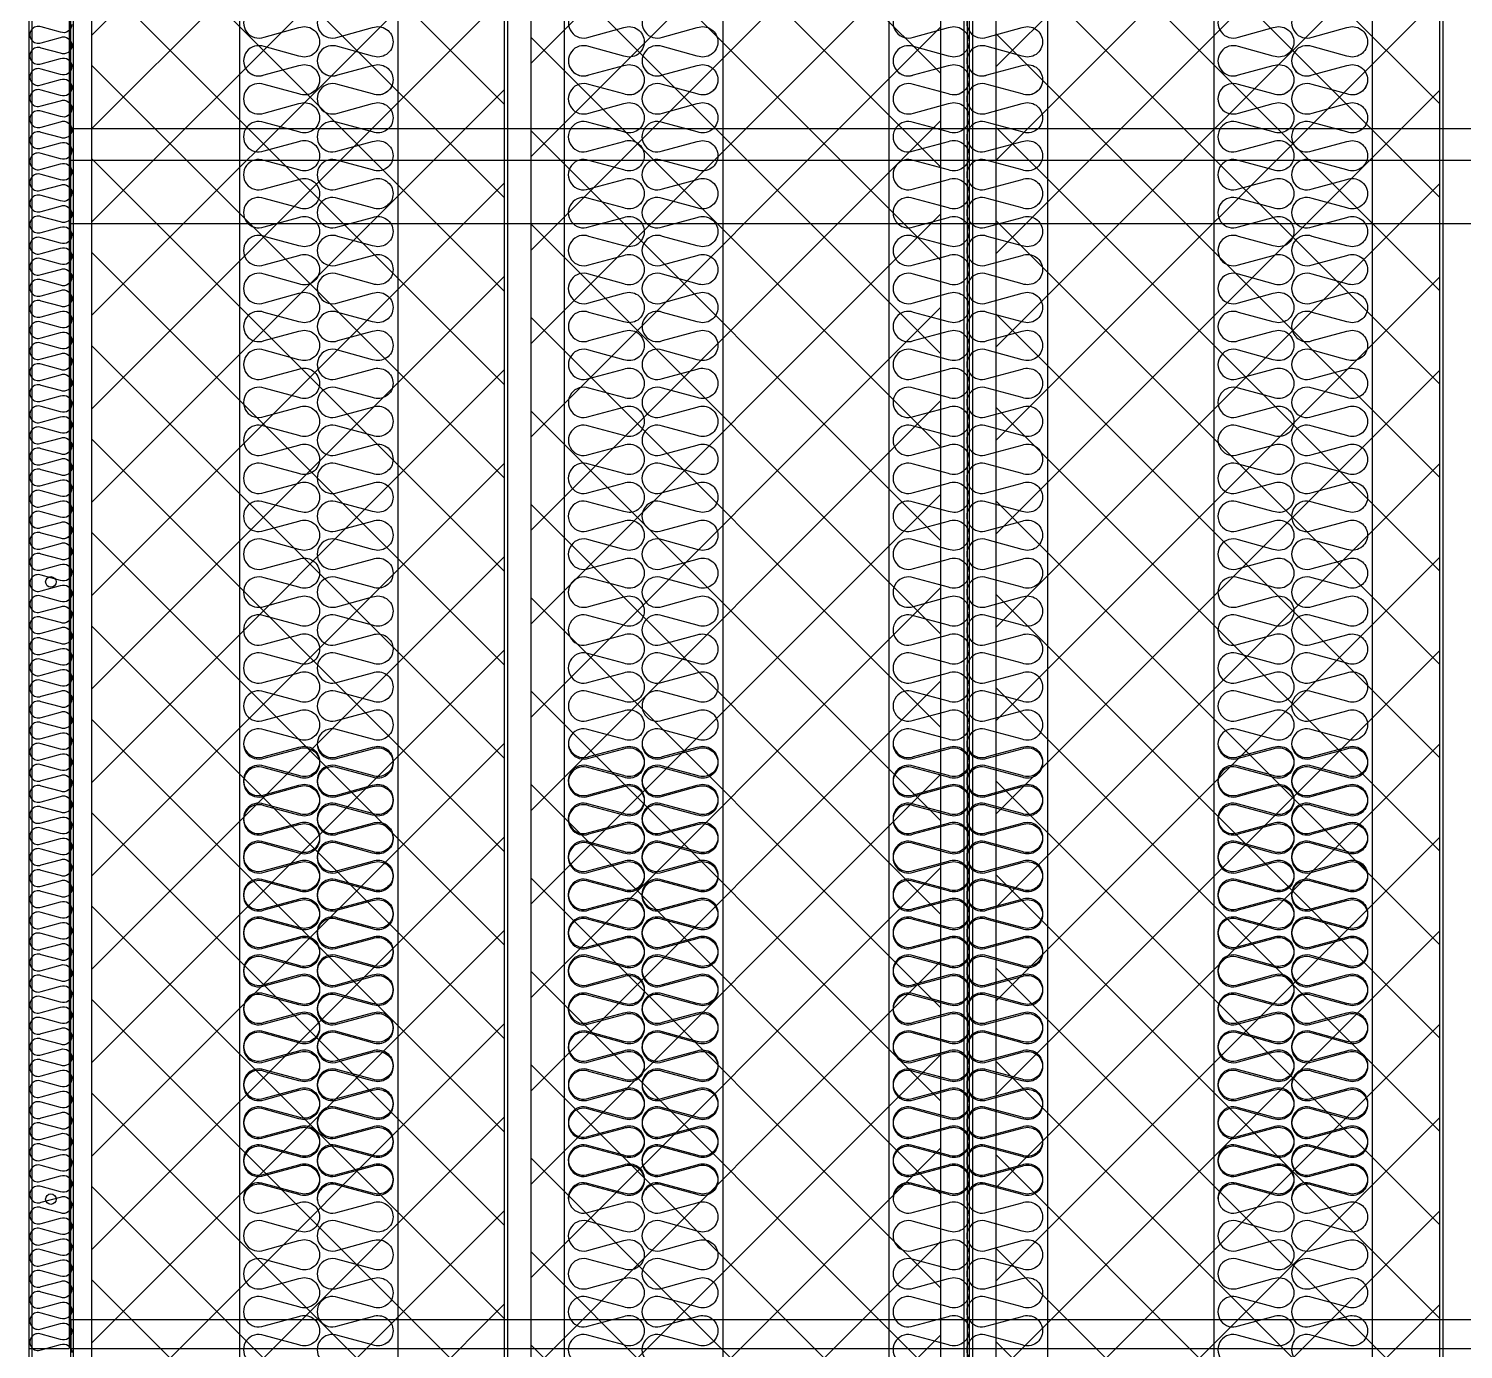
# Model space of a CAD drawing. Header units: millimetres. Extents: x 2193 to 31600, y 1908 to 22703.
# Drawn here: x 20915 to 22273, y 8611 to 9861 of the extents above; entities that cross this region are included whole.
import ezdxf

# ---------------------------------------------------------------- set-up
doc = ezdxf.new("R2010")
doc.units = ezdxf.units.MM
doc.layers.add('SMS', color=220, linetype='Continuous')

# ---------------------------------------------------------------- blocks, each defined once
blk = doc.blocks.new('SP 200RT')
at = {"color": 7}
for p, q in [((-109298.6, -79919.9), (-109298.6, -82797.9)), ((-109148.6, -79919.9), (-109148.6, -82797.9))]:
    blk.add_line(p, q, dxfattribs=at)
at = {"layer": 'SMS', "color": 5}
for points in [[(-109275.2, -81108.5, 1.449198), (-109275.2, -81135.3), (-109242.3, -81126.4, -0.524856), (-109222.8, -81139.9, -0.524856), (-109242.3, -81153.3), (-109275.2, -81144.4, 1.449198), (-109275.2, -81171.2), (-109242.3, -81162.3, -0.524856), (-109222.8, -81175.8, -0.417249), (-109237.3, -81190.1)], [(-109205.5, -81108.5, 1.449198), (-109205.5, -81135.3), (-109172.6, -81126.4, -0.524856), (-109153.2, -81139.9, -0.524856), (-109172.6, -81153.3), (-109205.5, -81144.4, 1.449198), (-109205.5, -81171.2), (-109172.6, -81162.3, -0.524856), (-109153.2, -81175.8, -0.417249), (-109167.7, -81190.1)], [(-109294.2, -81161.4, 0.446849), (-109275.2, -81171.2), (-109242.3, -81162.3, -0.524856), (-109222.8, -81175.8, -0.524856), (-109242.3, -81189.2), (-109275.2, -81180.3, 1.449198), (-109275.2, -81207.2), (-109242.3, -81198.3, -0.524856), (-109222.8, -81211.7, -0.524856), (-109242.3, -81225.1), (-109275.2, -81216.2, 1.449198), (-109275.2, -81243.1), (-109242.3, -81234.2, -0.524856), (-109222.8, -81247.6, -0.524856), (-109242.3, -81261), (-109275.2, -81252.1, 1.449198), (-109275.2, -81279), (-109242.3, -81270.1, -0.524856), (-109222.8, -81283.5, -0.524856), (-109242.3, -81296.9), (-109275.2, -81288, 1.449198), (-109275.2, -81314.9), (-109242.3, -81306, -0.524856), (-109222.8, -81319.4, -0.524856), (-109242.3, -81332.8), (-109275.2, -81323.9, 1.449198), (-109275.2, -81350.8), (-109242.3, -81341.9, -0.524856), (-109222.8, -81355.3, -0.524856), (-109242.3, -81368.8), (-109275.2, -81359.8, 1.449198), (-109275.2, -81386.7), (-109242.3, -81377.8, -0.524856), (-109222.8, -81391.2, -0.524856), (-109242.3, -81404.7), (-109275.2, -81395.8, 1.449198), (-109275.2, -81422.6), (-109242.3, -81413.7, -0.524856), (-109222.8, -81427.1, -0.524856), (-109242.3, -81440.6), (-109275.2, -81431.7, 1.449198), (-109275.2, -81458.5), (-109242.3, -81449.6, -0.524856), (-109222.8, -81463.1, -0.524856), (-109242.3, -81476.5), (-109275.2, -81467.6, 1.449198), (-109275.2, -81494.4), (-109242.3, -81485.5, -0.524856), (-109222.8, -81499, -0.524856), (-109242.3, -81512.4), (-109275.2, -81503.5, 1.449198), (-109275.2, -81530.3), (-109242.3, -81521.4, -0.524856), (-109222.8, -81534.9, -0.524856), (-109242.3, -81548.3), (-109275.2, -81539.4, 1.449198), (-109275.2, -81566.3), (-109242.3, -81557.4, -0.524856), (-109222.8, -81570.8, -0.524856), (-109242.3, -81584.2), (-109275.2, -81575.3, 1.449198), (-109275.2, -81602.2), (-109242.3, -81593.3, -0.524856), (-109222.8, -81606.7, -0.524856), (-109242.3, -81620.1), (-109275.2, -81611.2, 1.449198), (-109275.2, -81638.1), (-109242.3, -81629.2, -0.524856), (-109222.8, -81642.6, -0.524856), (-109242.3, -81656), (-109275.2, -81647.1, 1.449198), (-109275.2, -81674), (-109242.3, -81665.1, -0.524856), (-109222.8, -81678.5, -0.524856), (-109242.3, -81691.9), (-109275.2, -81683, 1.449198), (-109275.2, -81709.9), (-109242.3, -81701, -0.524856), (-109222.8, -81714.4, -0.524856), (-109242.3, -81727.9), (-109275.2, -81718.9, 1.449198), (-109275.2, -81745.8), (-109242.3, -81736.9, -0.524856), (-109222.8, -81750.3, -0.524856), (-109242.3, -81763.8), (-109275.2, -81754.9, 1.449198), (-109275.2, -81781.7), (-109242.3, -81772.8, -0.524856), (-109222.8, -81786.2, -0.524856), (-109242.3, -81799.7), (-109275.2, -81790.8, 1.449198), (-109275.2, -81817.6), (-109242.3, -81808.7, -0.524856), (-109222.8, -81822.2, -0.524856), (-109242.3, -81835.6), (-109275.2, -81826.7, 1.449198), (-109275.2, -81853.5), (-109242.3, -81844.6, -0.524856), (-109222.8, -81858.1, -0.524856), (-109242.3, -81871.5), (-109275.2, -81862.6, 1.449198), (-109275.2, -81889.4), (-109242.3, -81880.5, -0.524856), (-109222.8, -81894, -0.524856), (-109242.3, -81907.4), (-109275.2, -81898.5, 1.449198), (-109275.2, -81925.4), (-109242.3, -81916.5, -0.524856), (-109222.8, -81929.9, -0.524856), (-109242.3, -81943.3), (-109275.2, -81934.4, 1.449198), (-109275.2, -81961.3), (-109242.3, -81952.4, -0.524856), (-109222.8, -81965.8, -0.524856), (-109242.3, -81979.2), (-109275.2, -81970.3, 1.449198), (-109275.2, -81997.2), (-109242.3, -81988.3, -0.524856), (-109222.8, -82001.7, -0.524856), (-109242.3, -82015.1), (-109275.2, -82006.2, 1.449198), (-109275.2, -82033.1), (-109242.3, -82024.2, -0.524856), (-109222.8, -82037.6, -0.524856), (-109242.3, -82051), (-109275.2, -82042.1, 1.449198), (-109275.2, -82069), (-109242.3, -82060.1, -0.524856), (-109222.8, -82073.5, -0.524856), (-109242.3, -82087), (-109275.2, -82078, 1.449198), (-109275.2, -82104.9), (-109242.3, -82096, -0.524856), (-109222.8, -82109.4, -0.524856), (-109242.3, -82122.9), (-109275.2, -82114, 1.449198), (-109275.2, -82140.8), (-109242.3, -82131.9, -0.524856), (-109222.8, -82145.3, -0.524856), (-109242.3, -82158.8), (-109275.2, -82149.9, 1.449198), (-109275.2, -82176.7), (-109242.3, -82167.8, -0.524856), (-109222.8, -82181.3, -0.524856), (-109242.3, -82194.7), (-109275.2, -82185.8, 0.440524), (-109294.1, -82195.3, 0.440524)], [(-109224.5, -81161.4, 0.446849), (-109205.5, -81171.2), (-109172.6, -81162.3, -0.524856), (-109153.2, -81175.8, -0.524856), (-109172.6, -81189.2), (-109205.5, -81180.3, 1.449198), (-109205.5, -81207.2), (-109172.6, -81198.3, -0.524856), (-109153.2, -81211.7, -0.524856), (-109172.6, -81225.1), (-109205.5, -81216.2, 1.449198), (-109205.5, -81243.1), (-109172.6, -81234.2, -0.524856), (-109153.2, -81247.6, -0.524856), (-109172.6, -81261), (-109205.5, -81252.1, 1.449198), (-109205.5, -81279), (-109172.6, -81270.1, -0.524856), (-109153.2, -81283.5, -0.524856), (-109172.6, -81296.9), (-109205.5, -81288, 1.449198), (-109205.5, -81314.9), (-109172.6, -81306, -0.524856), (-109153.2, -81319.4, -0.524856), (-109172.6, -81332.8), (-109205.5, -81323.9, 1.449198), (-109205.5, -81350.8), (-109172.6, -81341.9, -0.524856), (-109153.2, -81355.3, -0.524856), (-109172.6, -81368.8), (-109205.5, -81359.8, 1.449198), (-109205.5, -81386.7), (-109172.6, -81377.8, -0.524856), (-109153.2, -81391.2, -0.524856), (-109172.6, -81404.7), (-109205.5, -81395.8, 1.449198), (-109205.5, -81422.6), (-109172.6, -81413.7, -0.524856), (-109153.2, -81427.1, -0.524856), (-109172.6, -81440.6), (-109205.5, -81431.7, 1.449198), (-109205.5, -81458.5), (-109172.6, -81449.6, -0.524856), (-109153.2, -81463.1, -0.524856), (-109172.6, -81476.5), (-109205.5, -81467.6, 1.449198), (-109205.5, -81494.4), (-109172.6, -81485.5, -0.524856), (-109153.2, -81499, -0.524856), (-109172.6, -81512.4), (-109205.5, -81503.5, 1.449198), (-109205.5, -81530.3), (-109172.6, -81521.4, -0.524856), (-109153.2, -81534.9, -0.524856), (-109172.6, -81548.3), (-109205.5, -81539.4, 1.449198), (-109205.5, -81566.3), (-109172.6, -81557.4, -0.524856), (-109153.2, -81570.8, -0.524856), (-109172.6, -81584.2), (-109205.5, -81575.3, 1.449198), (-109205.5, -81602.2), (-109172.6, -81593.3, -0.524856), (-109153.2, -81606.7, -0.524856), (-109172.6, -81620.1), (-109205.5, -81611.2, 1.449198), (-109205.5, -81638.1), (-109172.6, -81629.2, -0.524856), (-109153.2, -81642.6, -0.524856), (-109172.6, -81656), (-109205.5, -81647.1, 1.449198), (-109205.5, -81674), (-109172.6, -81665.1, -0.524856), (-109153.2, -81678.5, -0.524856), (-109172.6, -81691.9), (-109205.5, -81683, 1.449198), (-109205.5, -81709.9), (-109172.6, -81701, -0.524856), (-109153.2, -81714.4, -0.524856), (-109172.6, -81727.9), (-109205.5, -81718.9, 1.449198), (-109205.5, -81745.8), (-109172.6, -81736.9, -0.524856), (-109153.2, -81750.3, -0.524856), (-109172.6, -81763.8), (-109205.5, -81754.9, 1.449198), (-109205.5, -81781.7), (-109172.6, -81772.8, -0.524856), (-109153.2, -81786.2, -0.524856), (-109172.6, -81799.7), (-109205.5, -81790.8, 1.449198), (-109205.5, -81817.6), (-109172.6, -81808.7, -0.524856), (-109153.2, -81822.2, -0.524856), (-109172.6, -81835.6), (-109205.5, -81826.7, 1.449198), (-109205.5, -81853.5), (-109172.6, -81844.6, -0.524856), (-109153.2, -81858.1, -0.524856), (-109172.6, -81871.5), (-109205.5, -81862.6, 1.449198), (-109205.5, -81889.4), (-109172.6, -81880.5, -0.524856), (-109153.2, -81894, -0.524856), (-109172.6, -81907.4), (-109205.5, -81898.5, 1.449198), (-109205.5, -81925.4), (-109172.6, -81916.5, -0.524856), (-109153.2, -81929.9, -0.524856), (-109172.6, -81943.3), (-109205.5, -81934.4, 1.449198), (-109205.5, -81961.3), (-109172.6, -81952.4, -0.524856), (-109153.2, -81965.8, -0.524856), (-109172.6, -81979.2), (-109205.5, -81970.3, 1.449198), (-109205.5, -81997.2), (-109172.6, -81988.3, -0.524856), (-109153.2, -82001.7, -0.524856), (-109172.6, -82015.1), (-109205.5, -82006.2, 1.449198), (-109205.5, -82033.1), (-109172.6, -82024.2, -0.524856), (-109153.2, -82037.6, -0.524856), (-109172.6, -82051), (-109205.5, -82042.1, 1.449198), (-109205.5, -82069), (-109172.6, -82060.1, -0.524856), (-109153.2, -82073.5, -0.524856), (-109172.6, -82087), (-109205.5, -82078, 1.449198), (-109205.5, -82104.9), (-109172.6, -82096, -0.524856), (-109153.2, -82109.4, -0.524856), (-109172.6, -82122.9), (-109205.5, -82114, 1.449198), (-109205.5, -82140.8), (-109172.6, -82131.9, -0.524856), (-109153.2, -82145.3, -0.524856), (-109172.6, -82158.8), (-109205.5, -82149.9, 1.449198), (-109205.5, -82176.7), (-109172.6, -82167.8, -0.524856), (-109153.2, -82181.3, -0.524856), (-109172.6, -82194.7), (-109205.5, -82185.8, 0.440524), (-109224.5, -82195.3, 0.440524)], [(-109294.2, -81806.4, 0.446849), (-109275.2, -81816.2), (-109242.3, -81807.3, -0.524856), (-109222.8, -81820.8, -0.524856), (-109242.3, -81834.2), (-109275.2, -81825.3, 1.449198), (-109275.2, -81852.2), (-109242.3, -81843.3, -0.524856), (-109222.8, -81856.7, -0.524856), (-109242.3, -81870.1), (-109275.2, -81861.2, 1.449198), (-109275.2, -81888.1), (-109242.3, -81879.2, -0.524856), (-109222.8, -81892.6, -0.524856), (-109242.3, -81906), (-109275.2, -81897.1, 1.449198), (-109275.2, -81924), (-109242.3, -81915.1, -0.524856), (-109222.8, -81928.5, -0.524856), (-109242.3, -81941.9), (-109275.2, -81933, 1.449198), (-109275.2, -81959.9), (-109242.3, -81951, -0.524856), (-109222.8, -81964.4, -0.524856), (-109242.3, -81977.8), (-109275.2, -81968.9, 1.449198), (-109275.2, -81995.8), (-109242.3, -81986.9, -0.524856), (-109222.8, -82000.3, -0.524856), (-109242.3, -82013.8), (-109275.2, -82004.8, 1.449198), (-109275.2, -82031.7), (-109242.3, -82022.8, -0.524856), (-109222.8, -82036.2, -0.524856), (-109242.3, -82049.7), (-109275.2, -82040.8, 1.449198), (-109275.2, -82067.6), (-109242.3, -82058.7, -0.524856), (-109222.8, -82072.1, -0.524856), (-109242.3, -82085.6), (-109275.2, -82076.7, 1.449198), (-109275.2, -82103.5), (-109242.3, -82094.6, -0.524856), (-109222.8, -82108.1, -0.524856), (-109242.3, -82121.5), (-109275.2, -82112.6, 1.449198), (-109275.2, -82139.4), (-109242.3, -82130.5, -0.524856), (-109222.8, -82144, -0.524856), (-109242.3, -82157.4), (-109275.2, -82148.5, 1.449198), (-109275.2, -82175.3), (-109242.3, -82166.4, -0.524856), (-109222.8, -82179.9, -0.524856), (-109242.3, -82193.3), (-109275.2, -82184.4, 1.449198), (-109275.2, -82211.3), (-109242.3, -82202.4, -0.524856), (-109222.8, -82215.8, -0.524856), (-109242.3, -82229.2), (-109275.2, -82220.3, 1.449198), (-109275.2, -82247.2), (-109242.3, -82238.3, -0.524856), (-109222.8, -82251.7, -0.524856), (-109242.3, -82265.1), (-109275.2, -82256.2, 1.449198), (-109275.2, -82283.1), (-109242.3, -82274.2, -0.524856), (-109222.8, -82287.6, -0.524856), (-109242.3, -82301), (-109275.2, -82292.1, 1.449198), (-109275.2, -82319), (-109242.3, -82310.1, -0.524856), (-109222.8, -82323.5, -0.524856), (-109242.3, -82336.9), (-109275.2, -82328, 1.449198), (-109275.2, -82354.9), (-109242.3, -82346, -0.524856), (-109222.8, -82359.4, -0.524856), (-109242.3, -82372.9), (-109275.2, -82363.9, 1.449198), (-109275.2, -82390.8)], [(-109224.5, -81806.4, 0.446849), (-109205.5, -81816.2), (-109172.6, -81807.3, -0.524856), (-109153.2, -81820.8, -0.524856), (-109172.6, -81834.2), (-109205.5, -81825.3, 1.449198), (-109205.5, -81852.2), (-109172.6, -81843.3, -0.524856), (-109153.2, -81856.7, -0.524856), (-109172.6, -81870.1), (-109205.5, -81861.2, 1.449198), (-109205.5, -81888.1), (-109172.6, -81879.2, -0.524856), (-109153.2, -81892.6, -0.524856), (-109172.6, -81906), (-109205.5, -81897.1, 1.449198), (-109205.5, -81924), (-109172.6, -81915.1, -0.524856), (-109153.2, -81928.5, -0.524856), (-109172.6, -81941.9), (-109205.5, -81933, 1.449198), (-109205.5, -81959.9), (-109172.6, -81951, -0.524856), (-109153.2, -81964.4, -0.524856), (-109172.6, -81977.8), (-109205.5, -81968.9, 1.449198), (-109205.5, -81995.8), (-109172.6, -81986.9, -0.524856), (-109153.2, -82000.3, -0.524856), (-109172.6, -82013.8), (-109205.5, -82004.8, 1.449198), (-109205.5, -82031.7), (-109172.6, -82022.8, -0.524856), (-109153.2, -82036.2, -0.524856), (-109172.6, -82049.7), (-109205.5, -82040.8, 1.449198), (-109205.5, -82067.6), (-109172.6, -82058.7, -0.524856), (-109153.2, -82072.1, -0.524856), (-109172.6, -82085.6), (-109205.5, -82076.7, 1.449198), (-109205.5, -82103.5), (-109172.6, -82094.6, -0.524856), (-109153.2, -82108.1, -0.524856), (-109172.6, -82121.5), (-109205.5, -82112.6, 1.449198), (-109205.5, -82139.4), (-109172.6, -82130.5, -0.524856), (-109153.2, -82144, -0.524856), (-109172.6, -82157.4), (-109205.5, -82148.5, 1.449198), (-109205.5, -82175.3), (-109172.6, -82166.4, -0.524856), (-109153.2, -82179.9, -0.524856), (-109172.6, -82193.3), (-109205.5, -82184.4, 1.449198), (-109205.5, -82211.3), (-109172.6, -82202.4, -0.524856), (-109153.2, -82215.8, -0.524856), (-109172.6, -82229.2), (-109205.5, -82220.3, 1.449198), (-109205.5, -82247.2), (-109172.6, -82238.3, -0.524856), (-109153.2, -82251.7, -0.524856), (-109172.6, -82265.1), (-109205.5, -82256.2, 1.449198), (-109205.5, -82283.1), (-109172.6, -82274.2, -0.524856), (-109153.2, -82287.6, -0.524856), (-109172.6, -82301), (-109205.5, -82292.1, 1.449198), (-109205.5, -82319), (-109172.6, -82310.1, -0.524856), (-109153.2, -82323.5, -0.524856), (-109172.6, -82336.9), (-109205.5, -82328, 1.449198), (-109205.5, -82354.9), (-109172.6, -82346, -0.524856), (-109153.2, -82359.4, -0.524856), (-109172.6, -82372.9), (-109205.5, -82363.9, 1.449198), (-109205.5, -82390.8)], [(-109275.2, -82185.8, 1.449198), (-109275.2, -82212.6), (-109242.3, -82203.7, -0.524856), (-109222.8, -82217.2, -0.524856), (-109242.3, -82230.6), (-109275.2, -82221.7, 0.54148), (-109294.6, -82235.9, 0.54148)], [(-109205.5, -82185.8, 1.449198), (-109205.5, -82212.6), (-109172.6, -82203.7, -0.524856), (-109153.2, -82217.2, -0.524856), (-109172.6, -82230.6), (-109205.5, -82221.7, 0.54148), (-109225, -82235.9, 0.54148)]]:
    blk.add_lwpolyline(points, format="xyb", dxfattribs=at)
blk = doc.blocks.new('SCR 175')
at = {"ltscale": 500}
h = blk.add_hatch(dxfattribs=at)
h.set_pattern_fill('ANSI37', color=251, scale=500)
h.set_pattern_definition([(45, (-126957.33, -95385.714), (-44.19417, 44.19417), []), (135, (-126957.33, -95385.714), (-44.19417, -44.19417), [])])
h.paths.add_polyline_path([(-99395.3, -82774.9), (-99004.8, -82774.9), (-99004.8, -79941.9), (-99395.3, -79941.9)])
h = blk.add_hatch(dxfattribs=at)
h.set_pattern_fill('ANSI37', color=251, scale=500)
h.set_pattern_definition([(45, (-126780.33, -95385.714), (-44.19417, 44.19417), []), (135, (-126780.33, -95385.714), (-44.19417, -44.19417), [])])
h.paths.add_polyline_path([(-98591.9, -79941.9), (-98979.8, -79941.9), (-98979.8, -82774.9), (-98591.9, -82774.9)])
h = blk.add_hatch(dxfattribs=at)
h.set_pattern_fill('ANSI37', color=251, scale=500)
h.set_pattern_definition([(45, (-127132.43, -95385.714), (-44.19417, 44.19417), []), (135, (-127132.43, -95385.714), (-44.19417, -44.19417), [])])
h.paths.add_polyline_path([(-98539.6, -82774.9), (-98119.8, -82774.9), (-98119.8, -79941.9), (-98539.6, -79941.9)])
at = {"color": 251, "ltscale": 500}
for p, q in [((-99451.8, -79880.4), (-99451.8, -82836.4)), ((-98566.8, -79880.4), (-98566.8, -82836.4)), ((-98564.8, -79880.4), (-98564.8, -82836.4)), ((-99415.3, -79916.9), (-99415.3, -82799.9)), ((-99412.8, -79919.4), (-99412.8, -82797.4)), ((-99395.3, -79919.4), (-99395.3, -82797.4)), ((-98591.9, -79919.4), (-98591.9, -82797.4)), ((-98569.9, -79919.4), (-98569.9, -82797.4)), ((-98561.6, -79919.4), (-98561.6, -82797.4)), ((-98539.6, -79919.4), (-98539.6, -82797.4)), ((-99004.8, -79941.9), (-99004.8, -82774.9)), ((-99001.8, -79941.9), (-99001.8, -82774.9)), ((-98979.8, -79941.9), (-98979.8, -82774.9)), ((-98119.8, -79941.9), (-98119.8, -82774.9)), ((-98116.8, -79941.9), (-98116.8, -82774.9))]:
    blk.add_line(p, q, dxfattribs=at)
for centre in [(-99433.8, -81650.4), (-99433.8, -82234.4)]:
    blk.add_circle(centre, 5, dxfattribs=at)
blk = doc.blocks.new('2')
for p, q in [((20915.2, 11110.7), (20915.2, 8110.7)), ((20915.2, 10754.3), (20915.2, 8612.4)), ((20953.4, 10754.3), (20953.4, 8612.4)), ((20955.2, 8639.7), (23576.1, 8639.7)), ((20955.2, 8639.7), (20955.2, 8612.4)), ((20915.2, 8612.4), (20953.4, 8612.4)), ((20955.2, 8612.4), (23576.1, 8612.4))]:
    blk.add_line(p, q)
at = {"color": 7}
for p, q in [((20915.2, 11110.7), (20915.2, 8110.7)), ((20957.2, 11110.7), (20957.2, 8190.7))]:
    blk.add_line(p, q, dxfattribs=at)
at = {"ltscale": 500}
for p, q in [((20953.4, 9766.7), (23577.9, 9766.7)), ((20953.4, 9736.7), (23577.9, 9736.7)), ((20953.4, 9676.7), (23577.9, 9676.7))]:
    blk.add_line(p, q, dxfattribs=at)
at = {"layer": 'SMS', "color": 5, "elevation": 0}
for points in [[(20956.1, 9865.2, -0.524856), (20945.3, 9857.8), (20927, 9862.7, 1.449198), (20927, 9847.8), (20945.3, 9852.8, -0.524856), (20956.1, 9845.3, -0.524856), (20945.3, 9837.8), (20927, 9842.8, 1.449198), (20927, 9827.9), (20945.3, 9832.8, -0.524856), (20956.1, 9825.3, -0.524856), (20945.3, 9817.9), (20927, 9822.8, 1.449198), (20927, 9807.9), (20945.3, 9812.9, -0.524856), (20956.1, 9805.4, -0.524856), (20945.3, 9797.9), (20927, 9802.9, 1.449198), (20927, 9788), (20945.3, 9792.9, -0.524856), (20956.1, 9785.4, -0.524856), (20945.3, 9778), (20927, 9782.9, 1.449198), (20927, 9768), (20945.3, 9773, -0.524856), (20956.1, 9765.5, -0.524856), (20945.3, 9758), (20927, 9763, 1.449198), (20927, 9748.1), (20945.3, 9753, -0.524856), (20956.1, 9745.5, -0.524856), (20945.3, 9738.1), (20927, 9743, 1.449198), (20927, 9728.1), (20945.3, 9733.1, -0.524856), (20956.1, 9725.6, -0.524856), (20945.3, 9718.1), (20927, 9723.1, 1.449198), (20927, 9708.2), (20945.3, 9713.1, -0.524856), (20956.1, 9705.6, -0.524856), (20945.3, 9698.2), (20927, 9703.1, 1.449198), (20927, 9688.2), (20945.3, 9693.2, -0.524856), (20956.1, 9685.7, -0.524856), (20945.3, 9678.2), (20927, 9683.2, 1.449198), (20927, 9668.3), (20945.3, 9673.2, -0.524856), (20956.1, 9665.7, -0.524856), (20945.3, 9658.3), (20927, 9663.2, 1.449198), (20927, 9648.3), (20945.3, 9653.3, -0.524856), (20956.1, 9645.8, -0.524856), (20945.3, 9638.3), (20927, 9643.3, 1.449198), (20927, 9628.4), (20945.3, 9633.3, -0.524856), (20956.1, 9625.8, -0.524856), (20945.3, 9618.4), (20927, 9623.3, 1.449198), (20927, 9608.4), (20945.3, 9613.4, -0.524856), (20956.1, 9605.9, -0.524856), (20945.3, 9598.4), (20927, 9603.4, 1.449198), (20927, 9588.5), (20945.3, 9593.4, -0.524856), (20956.1, 9585.9, -0.524856), (20945.3, 9578.5), (20927, 9583.4, 1.449198), (20927, 9568.5), (20945.3, 9573.5, -0.524856), (20956.1, 9566, -0.524856), (20945.3, 9558.5), (20927, 9563.5, 1.449198), (20927, 9548.6), (20945.3, 9553.5, -0.524856), (20956.1, 9546, -0.524856), (20945.3, 9538.6), (20927, 9543.5, 1.449198), (20927, 9528.6), (20945.3, 9533.6, -0.524856), (20956.1, 9526.1, -0.524856), (20945.3, 9518.6), (20927, 9523.6, 1.449198), (20927, 9508.7), (20945.3, 9513.6, -0.524856), (20956.1, 9506.1, -0.524856), (20945.3, 9498.7), (20927, 9503.6, 1.449198), (20927, 9488.7), (20945.3, 9493.7, -0.524856), (20956.1, 9486.2, -0.524856), (20945.3, 9478.7), (20927, 9483.7, 1.449198), (20927, 9468.8), (20945.3, 9473.7, -0.524856), (20956.1, 9466.2, -0.524856), (20945.3, 9458.8), (20927, 9463.7, 1.449198), (20927, 9448.8), (20945.3, 9453.8, -0.524856), (20956.1, 9446.3, -0.524856), (20945.3, 9438.8), (20927, 9443.8, 1.449198), (20927, 9428.9), (20945.3, 9433.8, -0.524856), (20956.1, 9426.3, -0.524856), (20945.3, 9418.9), (20927, 9423.8, 1.449198), (20927, 9408.9), (20945.3, 9413.9, -0.524856), (20956.1, 9406.4, -0.524856), (20945.3, 9398.9), (20927, 9403.9, 1.449198), (20927, 9389), (20945.3, 9393.9, -0.524856), (20956.1, 9386.4, -0.417249), (20948, 9378.5)], [(20916.4, 9394.4, 0.446849), (20927, 9389), (20945.3, 9393.9, -0.524856), (20956.1, 9386.4, -0.524856), (20945.3, 9379), (20927, 9383.9, 1.449198), (20927, 9369), (20945.3, 9374, -0.524856), (20956.1, 9366.5, -0.524856), (20945.3, 9359), (20927, 9364, 1.449198), (20927, 9349.1), (20945.3, 9354, -0.524856), (20956.1, 9346.5, -0.524856), (20945.3, 9339.1), (20927, 9344, 1.449198), (20927, 9329.1), (20945.3, 9334.1, -0.524856), (20956.1, 9326.6, -0.524856), (20945.3, 9319.1), (20927, 9324.1, 1.449198), (20927, 9309.2), (20945.3, 9314.1, -0.524856), (20956.1, 9306.6, -0.524856), (20945.3, 9299.2), (20927, 9304.1, 1.449198), (20927, 9289.2), (20945.3, 9294.2, -0.524856), (20956.1, 9286.7, -0.524856), (20945.3, 9279.2), (20927, 9284.2, 1.449198), (20927, 9269.3), (20945.3, 9274.2, -0.524856), (20956.1, 9266.7, -0.524856), (20945.3, 9259.3), (20927, 9264.2, 1.449198), (20927, 9249.3), (20945.3, 9254.3, -0.524856), (20956.1, 9246.8, -0.524856), (20945.3, 9239.3), (20927, 9244.3, 1.449198), (20927, 9229.4), (20945.3, 9234.3, -0.524856), (20956.1, 9226.8, -0.524856), (20945.3, 9219.4), (20927, 9224.3, 1.449198), (20927, 9209.4), (20945.3, 9214.4, -0.524856), (20956.1, 9206.9, -0.524856), (20945.3, 9199.4), (20927, 9204.4, 1.449198), (20927, 9189.5), (20945.3, 9194.4, -0.524856), (20956.1, 9186.9, -0.524856), (20945.3, 9179.5), (20927, 9184.4, 1.449198), (20927, 9169.5), (20945.3, 9174.5, -0.524856), (20956.1, 9167, -0.524856), (20945.3, 9159.5), (20927, 9164.5, 1.449198), (20927, 9149.6), (20945.3, 9154.5, -0.524856), (20956.1, 9147, -0.524856), (20945.3, 9139.6), (20927, 9144.5, 1.449198), (20927, 9129.6), (20945.3, 9134.6, -0.524856), (20956.1, 9127.1, -0.524856), (20945.3, 9119.6), (20927, 9124.6, 1.449198), (20927, 9109.7), (20945.3, 9114.6, -0.524856), (20956.1, 9107.1, -0.524856), (20945.3, 9099.7), (20927, 9104.6, 1.449198), (20927, 9089.7), (20945.3, 9094.7, -0.524856), (20956.1, 9087.2, -0.524856), (20945.3, 9079.7), (20927, 9084.7, 1.449198), (20927, 9069.8), (20945.3, 9074.7, -0.524856), (20956.1, 9067.2, -0.524856), (20945.3, 9059.8), (20927, 9064.7, 1.449198), (20927, 9049.8), (20945.3, 9054.8, -0.524856), (20956.1, 9047.3, -0.524856), (20945.3, 9039.8), (20927, 9044.8, 1.449198), (20927, 9029.9), (20945.3, 9034.8, -0.524856), (20956.1, 9027.3, -0.524856), (20945.3, 9019.9), (20927, 9024.8, 1.449198), (20927, 9009.9), (20945.3, 9014.9, -0.524856), (20956.1, 9007.4, -0.524856), (20945.3, 8999.9), (20927, 9004.9, 1.449198), (20927, 8990), (20945.3, 8994.9, -0.524856), (20956.1, 8987.4, -0.524856), (20945.3, 8980), (20927, 8984.9, 1.449198), (20927, 8970), (20945.3, 8975, -0.524856), (20956.1, 8967.5, -0.524856), (20945.3, 8960), (20927, 8965, 1.449198), (20927, 8950.1), (20945.3, 8955, -0.524856), (20956.1, 8947.5, -0.524856), (20945.3, 8940.1), (20927, 8945, 1.449198), (20927, 8930.1), (20945.3, 8935.1, -0.524856), (20956.1, 8927.6, -0.524856), (20945.3, 8920.1), (20927, 8925.1, 1.449198), (20927, 8910.2), (20945.3, 8915.1, -0.524856), (20956.1, 8907.6, -0.524856), (20945.3, 8900.2), (20927, 8905.1, 1.449198), (20927, 8890.2), (20945.3, 8895.2, -0.524856), (20956.1, 8887.7, -0.524856), (20945.3, 8880.2), (20927, 8885.2, 1.449198), (20927, 8870.3), (20945.3, 8875.2, -0.524856), (20956.1, 8867.7, -0.524856), (20945.3, 8860.3), (20927, 8865.2, 1.449198), (20927, 8850.3), (20945.3, 8855.3, -0.524856), (20956.1, 8847.8, -0.524856), (20945.3, 8840.3), (20927, 8845.3, 1.449198), (20927, 8830.4), (20945.3, 8835.3, -0.524856), (20956.1, 8827.8, -0.524856), (20945.3, 8820.4), (20927, 8825.3, 1.449198), (20927, 8810.4), (20945.3, 8815.4, -0.524856), (20956.1, 8807.9, -0.417249), (20948, 8799.9)], [(20916.4, 8815.9, 0.446849), (20927, 8810.4), (20945.3, 8815.4, -0.524856), (20956.1, 8807.9, -0.524856), (20945.3, 8800.4), (20927, 8805.4, 1.449198), (20927, 8790.5), (20945.3, 8795.4, -0.524856), (20956.1, 8787.9, -0.524856), (20945.3, 8780.5), (20927, 8785.4, 1.449198), (20927, 8770.5), (20945.3, 8775.5, -0.524856), (20956.1, 8768, -0.524856), (20945.3, 8760.5), (20927, 8765.5, 1.449198), (20927, 8750.6), (20945.3, 8755.5, -0.524856), (20956.1, 8748, -0.524856), (20945.3, 8740.6), (20927, 8745.5, 1.449198), (20927, 8730.6), (20945.3, 8735.6, -0.524856), (20956.1, 8728.1, -0.524856), (20945.3, 8720.6), (20927, 8725.6, 1.449198), (20927, 8710.7), (20945.3, 8715.6, -0.524856), (20956.1, 8708.1, -0.524856), (20945.3, 8700.7), (20927, 8705.6, 1.449198), (20927, 8690.7), (20945.3, 8695.7, -0.524856), (20956.1, 8688.2, -0.524856), (20945.3, 8680.7), (20927, 8685.7, 1.449198), (20927, 8670.8), (20945.3, 8675.7, -0.524856), (20956.1, 8668.2, -0.524856), (20945.3, 8660.8), (20927, 8665.7, 1.449198), (20927, 8650.8), (20945.3, 8655.8, -0.524856), (20956.1, 8648.3, -0.524856), (20945.3, 8640.8), (20927, 8645.8, 1.449198), (20927, 8630.9), (20945.3, 8635.8, -0.524856), (20956.1, 8628.3, -0.524856), (20945.3, 8620.9), (20927, 8625.8, 1.449198), (20927, 8610.9), (20945.3, 8615.9, -0.524856), (20956.1, 8608.4, -0.524856)]]:
    blk.add_lwpolyline(points, format="xyb", dxfattribs=at)
for name, p in [('SCR 175', (120370, 90988)), ('SP 200RT', (130413.2, 90988.5)), ('SP 200RT', (130720.5, 90988.5)), ('SP 200RT', (131027.8, 90988.5)), ('SP 200RT', (131335.2, 90988.5))]:
    blk.add_blockref(name, p)

msp = doc.modelspace()

# ---------------------------------------------------------------- block references
msp.add_blockref('2', (0, 0))

doc.saveas('drawing.dxf')
